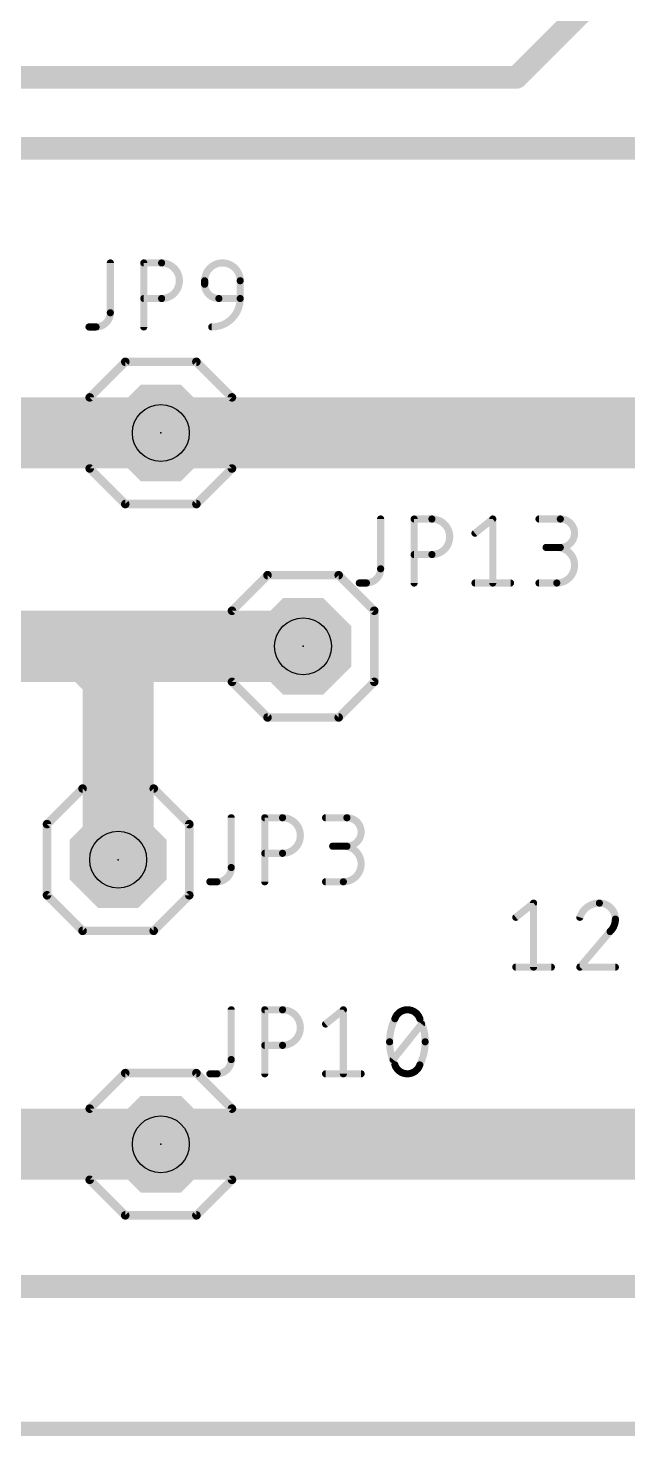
# Model space of a CAD drawing. Extents: x -0.44 to 7.02, y -0.01 to 4.84.
# Drawn here: x 1.257 to 1.678, y -0.005 to 0.985 of the extents above; entities that cross this region are included whole.
import ezdxf

# ---------------------------------------------------------------- set-up
doc = ezdxf.new("R2010")
doc.units = 0
for name, color, linetype in [('1', 12, 'CONTINUOUS'), ('17', 110, 'CONTINUOUS'), ('20', 31, 'CONTINUOUS'), ('21', 253, 'CONTINUOUS'), ('23', 53, 'CONTINUOUS'), ('25', 253, 'CONTINUOUS'), ('29', 253, 'CONTINUOUS'), ('30', 253, 'CONTINUOUS'), ('44', 253, 'CONTINUOUS'), ('51', 253, 'CONTINUOUS')]:
    doc.layers.add(name, color=color, linetype=linetype)

# ---------------------------------------------------------------- blocks, each defined once
blk = doc.blocks.new('RECT')
blk.add_solid([(-0.5, -0.5), (0.5, -0.5), (-0.5, 0.5), (0.5, 0.5)])
blk = doc.blocks.new('OCTAGONP')
at = {"const_width": 0.5}
blk.add_lwpolyline([(-0.25, -0.103553), (-0.25, 0.103553), (-0.103553, 0.25), (0.103553, 0.25), (0.25, 0.103553), (0.25, -0.103553), (0.103553, -0.25), (-0.103553, -0.25), (-0.25, -0.103553), (-0.25, 0.103553)], dxfattribs=at)

msp = doc.modelspace()

# ---------------------------------------------------------------- linework, layer by layer
at = {"layer": '1'}
for points, const_width in [([(1.65, 1), (1.6, 0.95)], 0.016), ([(1.6, 0.95), (0.33, 0.95)], 0.016), ([(1.95, 0.9), (0.305, 0.9)], 0.016), ([(1.15, 0.7), (1.35, 0.7)], 0.05), ([(1.35, 0.7), (2.05, 0.7)], 0.05), ([(1.15, 0.55), (1.3, 0.55)], 0.05), ([(1.3, 0.55), (1.45, 0.55)], 0.05), ([(1.32, 0.53), (1.3, 0.55)], 0.05), ([(1.32, 0.4), (1.32, 0.53)], 0.05), ([(1.35, 0.2), (1.15, 0.2)], 0.05), ([(1.35, 0.2), (1.8, 0.2)], 0.05), ([(2.25, 0.1), (0.95, 0.1)], 0.016)]:
    msp.add_lwpolyline(points, dxfattribs=dict(at, const_width=const_width))
for points, const_width in [([(1.597172, 0.952828, 1), (1.602828, 0.947172)], 0.008), ([(1.6, 0.946, 1), (1.6, 0.954)], 0.008), ([(1.35, 0.7125, 1), (1.35, 0.6875)], 0.025), ([(1.35, 0.6875, 1), (1.35, 0.7125)], 0.025), ([(1.3, 0.5625, 1), (1.3, 0.5375)], 0.025), ([(1.308839, 0.558839, 1), (1.291161, 0.541161)], 0.025), ([(1.3, 0.5375, 1), (1.3, 0.5625)], 0.025), ([(1.45, 0.5375, 1), (1.45, 0.5625)], 0.025), ([(1.3325, 0.53, 1), (1.3075, 0.53)], 0.025), ([(1.311161, 0.521161, 1), (1.328839, 0.538839)], 0.025), ([(1.3075, 0.4, 1), (1.3325, 0.4)], 0.025), ([(1.35, 0.2125, 1), (1.35, 0.1875)], 0.025), ([(1.35, 0.1875, 1), (1.35, 0.2125)], 0.025)]:
    msp.add_lwpolyline(points, format="xyb", dxfattribs=dict(at, const_width=const_width))
at = {"layer": '20', "const_width": 0.01}
msp.add_lwpolyline([(0.125, 0), (3.125, 0)], dxfattribs=at)
at = {"layer": '21', "const_width": 0.006}
for points in [[(1.325, 0.75), (1.3, 0.725)], [(1.325, 0.75), (1.375, 0.75)], [(1.375, 0.75), (1.4, 0.725)], [(1.3, 0.725), (1.3, 0.675)], [(1.4, 0.725), (1.4, 0.675)], [(1.3, 0.675), (1.325, 0.65)], [(1.4, 0.675), (1.375, 0.65)], [(1.375, 0.65), (1.325, 0.65)], [(1.425, 0.6), (1.4, 0.575)], [(1.425, 0.6), (1.475, 0.6)], [(1.475, 0.6), (1.5, 0.575)], [(1.4, 0.575), (1.4, 0.525)], [(1.5, 0.575), (1.5, 0.525)], [(1.4, 0.525), (1.425, 0.5)], [(1.5, 0.525), (1.475, 0.5)], [(1.475, 0.5), (1.425, 0.5)], [(1.295, 0.45), (1.27, 0.425)], [(1.295, 0.45), (1.345, 0.45)], [(1.345, 0.45), (1.37, 0.425)], [(1.27, 0.425), (1.27, 0.375)], [(1.37, 0.425), (1.37, 0.375)], [(1.27, 0.375), (1.295, 0.35)], [(1.37, 0.375), (1.345, 0.35)], [(1.345, 0.35), (1.295, 0.35)], [(1.325, 0.25), (1.3, 0.225)], [(1.325, 0.25), (1.375, 0.25)], [(1.375, 0.25), (1.4, 0.225)], [(1.3, 0.225), (1.3, 0.175)], [(1.4, 0.225), (1.4, 0.175)], [(1.3, 0.175), (1.325, 0.15)], [(1.4, 0.175), (1.375, 0.15)], [(1.375, 0.15), (1.325, 0.15)]]:
    msp.add_lwpolyline(points, dxfattribs=at)
at = {"layer": '21', "const_width": 0.003}
for points in [[(1.325, 0.7515, 1), (1.325, 0.7485)], [(1.326061, 0.748939, 1), (1.323939, 0.751061)], [(1.376061, 0.751061, 1), (1.373939, 0.748939)], [(1.375, 0.7485, 1), (1.375, 0.7515)], [(1.3015, 0.725, 1), (1.2985, 0.725)], [(1.298939, 0.726061, 1), (1.301061, 0.723939)], [(1.4015, 0.725, 1), (1.3985, 0.725)], [(1.398939, 0.723939, 1), (1.401061, 0.726061)], [(1.301061, 0.676061, 1), (1.298939, 0.673939)], [(1.2985, 0.675, 1), (1.3015, 0.675)], [(1.3985, 0.675, 1), (1.4015, 0.675)], [(1.401061, 0.673939, 1), (1.398939, 0.676061)], [(1.325, 0.6515, 1), (1.325, 0.6485)], [(1.323939, 0.648939, 1), (1.326061, 0.651061)], [(1.373939, 0.651061, 1), (1.376061, 0.648939)], [(1.375, 0.6485, 1), (1.375, 0.6515)], [(1.425, 0.6015, 1), (1.425, 0.5985)], [(1.426061, 0.598939, 1), (1.423939, 0.601061)], [(1.476061, 0.601061, 1), (1.473939, 0.598939)], [(1.475, 0.5985, 1), (1.475, 0.6015)], [(1.4015, 0.575, 1), (1.3985, 0.575)], [(1.398939, 0.576061, 1), (1.401061, 0.573939)], [(1.5015, 0.575, 1), (1.4985, 0.575)], [(1.498939, 0.573939, 1), (1.501061, 0.576061)], [(1.401061, 0.526061, 1), (1.398939, 0.523939)], [(1.3985, 0.525, 1), (1.4015, 0.525)], [(1.4985, 0.525, 1), (1.5015, 0.525)], [(1.501061, 0.523939, 1), (1.498939, 0.526061)], [(1.425, 0.5015, 1), (1.425, 0.4985)], [(1.423939, 0.498939, 1), (1.426061, 0.501061)], [(1.473939, 0.501061, 1), (1.476061, 0.498939)], [(1.475, 0.4985, 1), (1.475, 0.5015)], [(1.295, 0.4515, 1), (1.295, 0.4485)], [(1.296061, 0.448939, 1), (1.293939, 0.451061)], [(1.346061, 0.451061, 1), (1.343939, 0.448939)], [(1.345, 0.4485, 1), (1.345, 0.4515)], [(1.2715, 0.425, 1), (1.2685, 0.425)], [(1.268939, 0.426061, 1), (1.271061, 0.423939)], [(1.3715, 0.425, 1), (1.3685, 0.425)], [(1.368939, 0.423939, 1), (1.371061, 0.426061)], [(1.271061, 0.376061, 1), (1.268939, 0.373939)], [(1.2685, 0.375, 1), (1.2715, 0.375)], [(1.3685, 0.375, 1), (1.3715, 0.375)], [(1.371061, 0.373939, 1), (1.368939, 0.376061)], [(1.295, 0.3515, 1), (1.295, 0.3485)], [(1.293939, 0.348939, 1), (1.296061, 0.351061)], [(1.343939, 0.351061, 1), (1.346061, 0.348939)], [(1.345, 0.3485, 1), (1.345, 0.3515)], [(1.325, 0.2515, 1), (1.325, 0.2485)], [(1.326061, 0.248939, 1), (1.323939, 0.251061)], [(1.376061, 0.251061, 1), (1.373939, 0.248939)], [(1.375, 0.2485, 1), (1.375, 0.2515)], [(1.3015, 0.225, 1), (1.2985, 0.225)], [(1.4015, 0.225, 1), (1.3985, 0.225)], [(1.298939, 0.226061, 1), (1.301061, 0.223939)], [(1.398939, 0.223939, 1), (1.401061, 0.226061)], [(1.301061, 0.176061, 1), (1.298939, 0.173939)], [(1.2985, 0.175, 1), (1.3015, 0.175)], [(1.3985, 0.175, 1), (1.4015, 0.175)], [(1.401061, 0.173939, 1), (1.398939, 0.176061)], [(1.325, 0.1515, 1), (1.325, 0.1485)], [(1.323939, 0.148939, 1), (1.326061, 0.151061)], [(1.373939, 0.151061, 1), (1.376061, 0.148939)], [(1.375, 0.1485, 1), (1.375, 0.1515)]]:
    msp.add_lwpolyline(points, format="xyb", dxfattribs=at)
at = {"layer": '23'}
for p in [(1.35, 0.7), (1.45, 0.55), (1.32, 0.4), (1.35, 0.2)]:
    msp.add_point(p, dxfattribs=at)
at = {"layer": '25', "const_width": 0.005}
for points in [[(1.3145, 0.8195), (1.3145, 0.7845)], [(1.338044, 0.7745), (1.338044, 0.8195)], [(1.338044, 0.8195), (1.350544, 0.8195)], [(1.380794, 0.8045), (1.380794, 0.807)], [(1.405794, 0.807), (1.405794, 0.7945)], [(1.350544, 0.7945), (1.338044, 0.7945)], [(1.405794, 0.7945), (1.390794, 0.7945)], [(1.3045, 0.7745), (1.2995, 0.7745)], [(1.5045, 0.6395), (1.5045, 0.6045)], [(1.528044, 0.5945), (1.528044, 0.6395)], [(1.528044, 0.6395), (1.540544, 0.6395)], [(1.570794, 0.6295), (1.583294, 0.6395)], [(1.583294, 0.6395), (1.583294, 0.5945)], [(1.615794, 0.6395), (1.630794, 0.6395)], [(1.540544, 0.6145), (1.528044, 0.6145)], [(1.630794, 0.6195), (1.620794, 0.6195)], [(1.4945, 0.5945), (1.4895, 0.5945)], [(1.570794, 0.5945), (1.595794, 0.5945)], [(1.615794, 0.5945), (1.628294, 0.5945)], [(1.3995, 0.4295), (1.3995, 0.3945)], [(1.423044, 0.3845), (1.423044, 0.4295)], [(1.423044, 0.4295), (1.435544, 0.4295)], [(1.465794, 0.4295), (1.480794, 0.4295)], [(1.435544, 0.4045), (1.423044, 0.4045)], [(1.480794, 0.4095), (1.470794, 0.4095)], [(1.3895, 0.3845), (1.3845, 0.3845)], [(1.465794, 0.3845), (1.478294, 0.3845)], [(1.5995, 0.3595), (1.612, 0.3695)], [(1.612, 0.3695), (1.612, 0.3245)], [(1.66575, 0.3495), (1.6445, 0.3245)], [(1.5995, 0.3245), (1.6245, 0.3245)], [(1.6445, 0.3245), (1.6695, 0.3245)], [(1.3995, 0.2945), (1.3995, 0.2595)], [(1.423044, 0.2495), (1.423044, 0.2945)], [(1.423044, 0.2945), (1.435544, 0.2945)], [(1.465794, 0.2845), (1.478294, 0.2945)], [(1.478294, 0.2945), (1.478294, 0.2495)], [(1.513294, 0.2595), (1.533294, 0.2845)], [(1.435544, 0.2695), (1.423044, 0.2695)], [(1.3895, 0.2495), (1.3845, 0.2495)], [(1.465794, 0.2495), (1.490794, 0.2495)]]:
    msp.add_lwpolyline(points, dxfattribs=at)
at = {"layer": '25'}
for points, const_width in [([(1.31575, 0.8195, 1), (1.31325, 0.8195)], 0.0025), ([(1.339294, 0.8195, 1), (1.336794, 0.8195)], 0.0025), ([(1.338044, 0.82075, 1), (1.338044, 0.81825)], 0.0025), ([(1.350544, 0.7945, 1), (1.350544, 0.8195)], 0.005), ([(1.350544, 0.82075, 1), (1.350544, 0.81825)], 0.0025), ([(1.350544, 0.81825, 1), (1.350544, 0.82075)], 0.0025), ([(1.405794, 0.807, 1), (1.380794, 0.807)], 0.005), ([(1.382044, 0.807, 1), (1.379544, 0.807)], 0.0025), ([(1.379544, 0.807, 1), (1.382044, 0.807)], 0.0025), ([(1.380794, 0.8045, 0.414214), (1.390794, 0.7945)], 0.005), ([(1.382044, 0.8045, 1), (1.379544, 0.8045)], 0.0025), ([(1.379544, 0.8045, 1), (1.382044, 0.8045)], 0.0025), ([(1.407044, 0.807, 1), (1.404544, 0.807)], 0.0025), ([(1.404544, 0.807, 1), (1.407044, 0.807)], 0.0025), ([(1.338044, 0.79575, 1), (1.338044, 0.79325)], 0.0025), ([(1.350544, 0.79575, 1), (1.350544, 0.79325)], 0.0025), ([(1.350544, 0.79325, 1), (1.350544, 0.79575)], 0.0025), ([(1.385794, 0.7745, 0.414214), (1.405794, 0.7945)], 0.005), ([(1.390794, 0.79575, 1), (1.390794, 0.79325)], 0.0025), ([(1.390794, 0.79325, 1), (1.390794, 0.79575)], 0.0025), ([(1.407044, 0.7945, 1), (1.404544, 0.7945)], 0.0025), ([(1.404544, 0.7945, 1), (1.407044, 0.7945)], 0.0025), ([(1.405794, 0.79325, 1), (1.405794, 0.79575)], 0.0025), ([(1.3045, 0.7745, 0.414214), (1.3145, 0.7845)], 0.005), ([(1.31575, 0.7845, 1), (1.31325, 0.7845)], 0.0025), ([(1.31325, 0.7845, 1), (1.31575, 0.7845)], 0.0025), ([(1.2995, 0.77575, 1), (1.2995, 0.77325)], 0.0025), ([(1.3045, 0.77575, 1), (1.3045, 0.77325)], 0.0025), ([(1.3045, 0.77325, 1), (1.3045, 0.77575)], 0.0025), ([(1.336794, 0.7745, 1), (1.339294, 0.7745)], 0.0025), ([(1.385794, 0.77575, 1), (1.385794, 0.77325)], 0.0025), ([(1.50575, 0.6395, 1), (1.50325, 0.6395)], 0.0025), ([(1.529294, 0.6395, 1), (1.526794, 0.6395)], 0.0025), ([(1.528044, 0.64075, 1), (1.528044, 0.63825)], 0.0025), ([(1.540544, 0.6145, 1), (1.540544, 0.6395)], 0.005), ([(1.540544, 0.64075, 1), (1.540544, 0.63825)], 0.0025), ([(1.540544, 0.63825, 1), (1.540544, 0.64075)], 0.0025), ([(1.584544, 0.6395, 1), (1.582044, 0.6395)], 0.0025), ([(1.584075, 0.638524, 1), (1.582513, 0.640476)], 0.0025), ([(1.615794, 0.64075, 1), (1.615794, 0.63825)], 0.0025), ([(1.630794, 0.6195, 1), (1.630794, 0.6395)], 0.005), ([(1.630794, 0.64075, 1), (1.630794, 0.63825)], 0.0025), ([(1.630794, 0.63825, 1), (1.630794, 0.64075)], 0.0025), ([(1.570013, 0.630476, 1), (1.571575, 0.628524)], 0.0025), ([(1.528044, 0.61575, 1), (1.528044, 0.61325)], 0.0025), ([(1.540544, 0.61575, 1), (1.540544, 0.61325)], 0.0025), ([(1.540544, 0.61325, 1), (1.540544, 0.61575)], 0.0025), ([(1.620794, 0.62075, 1), (1.620794, 0.61825)], 0.0025), ([(1.628294, 0.5945, 1), (1.628294, 0.6195)], 0.005), ([(1.628294, 0.62075, 1), (1.628294, 0.61825)], 0.0025), ([(1.630794, 0.62075, 1), (1.630794, 0.61825)], 0.0025), ([(1.630794, 0.61825, 1), (1.630794, 0.62075)], 0.0025), ([(1.4945, 0.5945, 0.414214), (1.5045, 0.6045)], 0.005), ([(1.50575, 0.6045, 1), (1.50325, 0.6045)], 0.0025), ([(1.50325, 0.6045, 1), (1.50575, 0.6045)], 0.0025), ([(1.4895, 0.59575, 1), (1.4895, 0.59325)], 0.0025), ([(1.4945, 0.59575, 1), (1.4945, 0.59325)], 0.0025), ([(1.4945, 0.59325, 1), (1.4945, 0.59575)], 0.0025), ([(1.526794, 0.5945, 1), (1.529294, 0.5945)], 0.0025), ([(1.570794, 0.59575, 1), (1.570794, 0.59325)], 0.0025), ([(1.582044, 0.5945, 1), (1.584544, 0.5945)], 0.0025), ([(1.595794, 0.59325, 1), (1.595794, 0.59575)], 0.0025), ([(1.615794, 0.59575, 1), (1.615794, 0.59325)], 0.0025), ([(1.628294, 0.59575, 1), (1.628294, 0.59325)], 0.0025), ([(1.628294, 0.59325, 1), (1.628294, 0.59575)], 0.0025), ([(1.40075, 0.4295, 1), (1.39825, 0.4295)], 0.0025), ([(1.424294, 0.4295, 1), (1.421794, 0.4295)], 0.0025), ([(1.423044, 0.43075, 1), (1.423044, 0.42825)], 0.0025), ([(1.435544, 0.4045, 1), (1.435544, 0.4295)], 0.005), ([(1.435544, 0.43075, 1), (1.435544, 0.42825)], 0.0025), ([(1.435544, 0.42825, 1), (1.435544, 0.43075)], 0.0025), ([(1.465794, 0.43075, 1), (1.465794, 0.42825)], 0.0025), ([(1.480794, 0.4095, 1), (1.480794, 0.4295)], 0.005), ([(1.480794, 0.43075, 1), (1.480794, 0.42825)], 0.0025), ([(1.480794, 0.42825, 1), (1.480794, 0.43075)], 0.0025), ([(1.423044, 0.40575, 1), (1.423044, 0.40325)], 0.0025), ([(1.435544, 0.40575, 1), (1.435544, 0.40325)], 0.0025), ([(1.435544, 0.40325, 1), (1.435544, 0.40575)], 0.0025), ([(1.470794, 0.41075, 1), (1.470794, 0.40825)], 0.0025), ([(1.478294, 0.3845, 1), (1.478294, 0.4095)], 0.005), ([(1.478294, 0.41075, 1), (1.478294, 0.40825)], 0.0025), ([(1.480794, 0.41075, 1), (1.480794, 0.40825)], 0.0025), ([(1.480794, 0.40825, 1), (1.480794, 0.41075)], 0.0025), ([(1.3895, 0.3845, 0.414214), (1.3995, 0.3945)], 0.005), ([(1.40075, 0.3945, 1), (1.39825, 0.3945)], 0.0025), ([(1.3845, 0.38575, 1), (1.3845, 0.38325)], 0.0025), ([(1.3895, 0.38575, 1), (1.3895, 0.38325)], 0.0025), ([(1.3895, 0.38325, 1), (1.3895, 0.38575)], 0.0025), ([(1.39825, 0.3945, 1), (1.40075, 0.3945)], 0.0025), ([(1.465794, 0.38575, 1), (1.465794, 0.38325)], 0.0025), ([(1.478294, 0.38575, 1), (1.478294, 0.38325)], 0.0025), ([(1.478294, 0.38325, 1), (1.478294, 0.38575)], 0.0025), ([(1.421794, 0.3845, 1), (1.424294, 0.3845)], 0.0025), ([(1.61325, 0.3695, 1), (1.61075, 0.3695)], 0.0025), ([(1.612781, 0.368524, 1), (1.611219, 0.370476)], 0.0025), ([(1.65825, 0.3695, 0.325184), (1.6445, 0.3595)], 0.005), ([(1.6695, 0.35825, 0.414214), (1.65825, 0.3695)], 0.005), ([(1.65825, 0.37075, 1), (1.65825, 0.36825)], 0.0025), ([(1.65825, 0.36825, 1), (1.65825, 0.37075)], 0.0025), ([(1.598719, 0.360476, 1), (1.600281, 0.358524)], 0.0025), ([(1.643311, 0.359885, 1), (1.645689, 0.359115)], 0.0025), ([(1.66575, 0.3495, 0.205258), (1.6695, 0.35825)], 0.005), ([(1.67075, 0.35825, 1), (1.66825, 0.35825)], 0.0025), ([(1.66825, 0.35825, 1), (1.67075, 0.35825)], 0.0025), ([(1.664888, 0.350405, 1), (1.666612, 0.348595)], 0.0025), ([(1.666702, 0.34869, 1), (1.664798, 0.35031)], 0.0025), ([(1.5995, 0.32575, 1), (1.5995, 0.32325)], 0.0025), ([(1.6245, 0.32325, 1), (1.6245, 0.32575)], 0.0025), ([(1.6445, 0.32575, 1), (1.6445, 0.32325)], 0.0025), ([(1.643548, 0.32531, 1), (1.645452, 0.32369)], 0.0025), ([(1.6695, 0.32325, 1), (1.6695, 0.32575)], 0.0025), ([(1.61075, 0.3245, 1), (1.61325, 0.3245)], 0.0025), ([(1.40075, 0.2945, 1), (1.39825, 0.2945)], 0.0025), ([(1.424294, 0.2945, 1), (1.421794, 0.2945)], 0.0025), ([(1.423044, 0.29575, 1), (1.423044, 0.29325)], 0.0025), ([(1.435544, 0.2695, 1), (1.435544, 0.2945)], 0.005), ([(1.435544, 0.29575, 1), (1.435544, 0.29325)], 0.0025), ([(1.435544, 0.29325, 1), (1.435544, 0.29575)], 0.0025), ([(1.479544, 0.2945, 1), (1.477044, 0.2945)], 0.0025), ([(1.479075, 0.293524, 1), (1.477513, 0.295476)], 0.0025), ([(1.523294, 0.2945, 0.320465), (1.514544, 0.28825)], 0.005), ([(1.532044, 0.28825, 0.320465), (1.523294, 0.2945)], 0.005), ([(1.523294, 0.29575, 1), (1.523294, 0.29325)], 0.0025), ([(1.523294, 0.29325, 1), (1.523294, 0.29575)], 0.0025), ([(1.514544, 0.28825, 0.113888), (1.510794, 0.272)], 0.005), ([(1.513362, 0.288655, 1), (1.515726, 0.287845)], 0.0025), ([(1.515668, 0.287702, 1), (1.51342, 0.288798)], 0.0025), ([(1.535794, 0.272, 0.113888), (1.532044, 0.28825)], 0.005), ([(1.533168, 0.288798, 1), (1.53092, 0.287702)], 0.0025), ([(1.530862, 0.287845, 1), (1.533226, 0.288655)], 0.0025), ([(1.53427, 0.283719, 1), (1.532318, 0.285281)], 0.0025), ([(1.465013, 0.285476, 1), (1.466575, 0.283524)], 0.0025), ([(1.423044, 0.27075, 1), (1.423044, 0.26825)], 0.0025), ([(1.435544, 0.27075, 1), (1.435544, 0.26825)], 0.0025), ([(1.435544, 0.26825, 1), (1.435544, 0.27075)], 0.0025), ([(1.510794, 0.272, 0.113888), (1.514544, 0.25575)], 0.005), ([(1.512044, 0.272, 1), (1.509544, 0.272)], 0.0025), ([(1.509544, 0.272, 1), (1.512044, 0.272)], 0.0025), ([(1.532044, 0.25575, 0.113888), (1.535794, 0.272)], 0.005), ([(1.537044, 0.272, 1), (1.534544, 0.272)], 0.0025), ([(1.534544, 0.272, 1), (1.537044, 0.272)], 0.0025), ([(1.3895, 0.2495, 0.414214), (1.3995, 0.2595)], 0.005), ([(1.40075, 0.2595, 1), (1.39825, 0.2595)], 0.0025), ([(1.39825, 0.2595, 1), (1.40075, 0.2595)], 0.0025), ([(1.512318, 0.260281, 1), (1.51427, 0.258719)], 0.0025), ([(1.514544, 0.25575, 0.320465), (1.523294, 0.2495)], 0.005), ([(1.515726, 0.256155, 1), (1.513362, 0.255345)], 0.0025), ([(1.51342, 0.255202, 1), (1.515668, 0.256298)], 0.0025), ([(1.523294, 0.2495, 0.320465), (1.532044, 0.25575)], 0.005), ([(1.53092, 0.256298, 1), (1.533168, 0.255202)], 0.0025), ([(1.533226, 0.255345, 1), (1.530862, 0.256155)], 0.0025), ([(1.3845, 0.25075, 1), (1.3845, 0.24825)], 0.0025), ([(1.3895, 0.25075, 1), (1.3895, 0.24825)], 0.0025), ([(1.3895, 0.24825, 1), (1.3895, 0.25075)], 0.0025), ([(1.421794, 0.2495, 1), (1.424294, 0.2495)], 0.0025), ([(1.465794, 0.25075, 1), (1.465794, 0.24825)], 0.0025), ([(1.477044, 0.2495, 1), (1.479544, 0.2495)], 0.0025), ([(1.490794, 0.24825, 1), (1.490794, 0.25075)], 0.0025), ([(1.523294, 0.25075, 1), (1.523294, 0.24825)], 0.0025), ([(1.523294, 0.24825, 1), (1.523294, 0.25075)], 0.0025)]:
    msp.add_lwpolyline(points, format="xyb", dxfattribs=dict(at, const_width=const_width))
at = {"layer": '44'}
for centre in [(1.35, 0.7), (1.45, 0.55), (1.32, 0.4), (1.35, 0.2)]:
    msp.add_circle(centre, 0.02, dxfattribs=at)

# ---------------------------------------------------------------- block references
at = {"layer": '17', "xscale": 0.06, "yscale": 0.06}
for p in [(1.35, 0.7), (1.35, 0.7), (1.45, 0.55), (1.45, 0.55), (1.32, 0.4), (1.32, 0.4), (1.35, 0.2), (1.35, 0.2)]:
    msp.add_blockref('OCTAGONP', p, dxfattribs=at)
at = {"layer": '29', "xscale": 0.068, "yscale": 0.068}
for p in [(1.35, 0.7), (1.45, 0.55), (1.32, 0.4), (1.35, 0.2)]:
    msp.add_blockref('OCTAGONP', p, dxfattribs=at)
at = {"layer": '30', "xscale": 0.068, "yscale": 0.068}
for p in [(1.35, 0.7), (1.45, 0.55), (1.32, 0.4), (1.35, 0.2)]:
    msp.add_blockref('OCTAGONP', p, dxfattribs=at)
at = {"layer": '51', "xscale": 0.02, "yscale": 0.02}
for p in [(1.35, 0.7), (1.45, 0.55), (1.32, 0.4), (1.35, 0.2)]:
    msp.add_blockref('RECT', p, dxfattribs=at)

doc.saveas('drawing.dxf')
